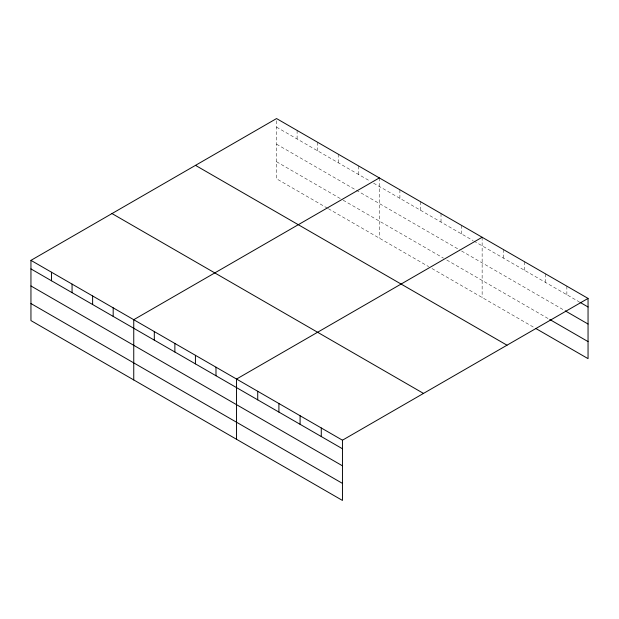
<?xml version="1.0" encoding="UTF-8"?>
<svg xmlns="http://www.w3.org/2000/svg" width="619" height="619" viewBox="0 0 619 619"><rect width="100%" height="100%" fill="white"/><g stroke="black" fill="none" stroke-linecap="round" stroke-linejoin="round"><path stroke-width="0.46" stroke-dasharray="3.1 2.32" d="M327.528 208.232L276.546 178.798L276.546 118.562M276.546 127.127L370.294 181.251M373.582 183.154L473.094 240.605M473.914 241.077L579.09 301.801M276.546 144.181L459.932 250.061M461.581 251.005L564.42 310.382M276.546 161.745L342.33 199.728M343.158 200.208L443.483 258.131M446.779 260.026L549.757 319.489M328.356 208.711L428.681 266.634M431.969 268.538L534.282 327.598M566.865 286.179L566.865 294.745M545.687 273.954L545.687 282.512M524.502 261.721L524.502 270.286M503.317 249.488L503.317 258.053M482.139 237.263L482.139 297.499M461.581 225.393L461.581 233.959M441.022 213.524L441.022 222.089M420.456 201.655L420.456 210.22M399.897 189.785L399.897 198.343M379.339 177.916L379.339 238.145M358.78 166.039L358.78 174.604M338.222 154.17L338.222 162.735M317.663 142.3L317.663 150.866M297.105 130.431L297.105 138.996"/><path stroke-width="0.93" d="M535.907 328.542L588.05 358.641L588.05 298.412L276.546 118.562L30.95 260.359L30.95 320.588L342.454 500.438L342.454 440.202L588.05 298.412M379.339 177.916L133.75 319.706L133.75 379.942M482.139 237.263L236.543 379.052L236.543 439.289M579.902 302.273L588.05 306.978M565.24 310.854L588.05 324.023M549.757 319.489L588.05 341.595M195.496 165.358L507.007 345.201M111.993 213.563L423.504 393.413M30.95 260.359L342.454 440.202M30.95 268.917L342.454 448.767M30.95 285.97L342.454 465.821M30.95 303.542L342.454 483.385M321.276 427.969L321.276 436.534M300.091 415.744L300.091 424.309M278.906 403.511L278.906 412.076M257.728 391.285L257.728 399.851M215.985 367.183L215.985 375.748M195.426 355.314L195.426 363.879M174.868 343.444L174.868 352.01M154.309 331.575L154.309 340.141M113.184 307.836L113.184 316.402M92.626 295.967L92.626 304.533M72.067 284.098L72.067 292.655M51.509 272.228L51.509 280.786"/></g></svg>
